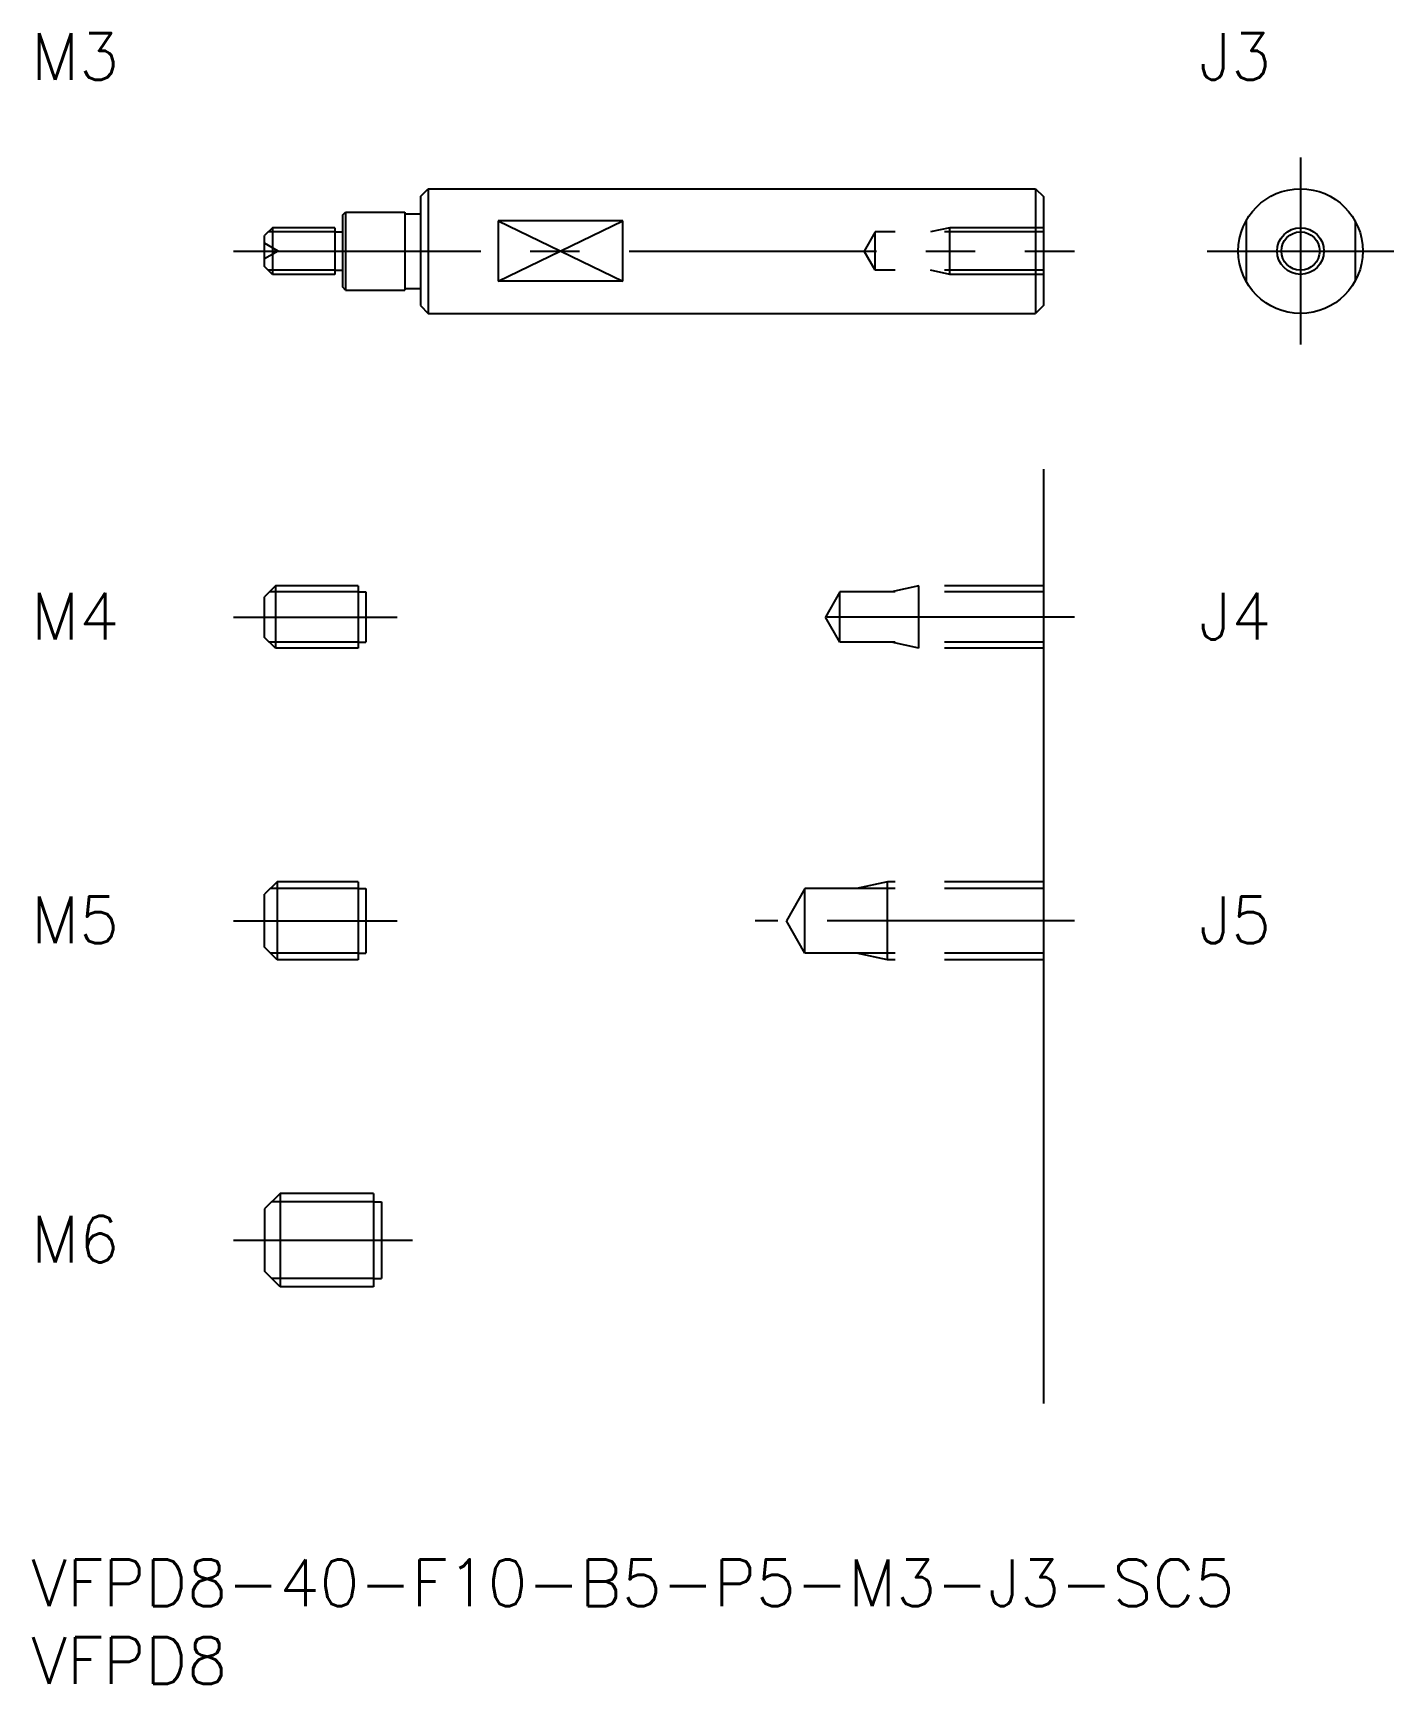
# Model space of a CAD drawing. Extents: x 0 to 88, y -8 to 98.
import ezdxf

# ---------------------------------------------------------------- set-up
doc = ezdxf.new("R2010")
doc.units = 0
doc.header["$LTSCALE"] = 0.5
doc.linetypes.add('CENTER', pattern=[50.8, 31.75, -6.35, 6.35, -6.35])
doc.linetypes.add('DASHED', pattern=[19.05, 12.7, -6.35])
for name, color, linetype in [('MSM_CENTER', 1, 'CENTER'), ('MSM_CONTINUOUS', 7, 'CONTINUOUS'), ('MSM_DASHED', 4, 'DASHED'), ('MSM_NARROW', 5, 'CONTINUOUS'), ('MSM_PART_NUMBER', 7, 'CONTINUOUS')]:
    doc.layers.add(name, color=color, linetype=linetype)
doc.styles.get("Standard").update_dxf_attribs({"font": 'txt.shx', "height": 1, "bigfont": 'bigfont.shx'})

# ---------------------------------------------------------------- blocks, each defined once
blk = doc.blocks.new('*U10')
at = {"layer": 'MSM_PART_NUMBER'}
blk.add_text('VFPD8-40-F10-B5-P5-M3-J3-SC5', height=3, dxfattribs=at).set_placement((0, -3))
blk = doc.blocks.new('*U11')
at = {"layer": 'MSM_PART_NUMBER'}
blk.add_text('VFPD8', height=3, dxfattribs=at).set_placement((0, -8))
blk = doc.blocks.new('*U12')
at = {"layer": 'MSM_PART_NUMBER'}
blk.add_text('M4', height=3, dxfattribs=at).set_placement((0, 59.06))
blk = doc.blocks.new('*U13')
at = {"layer": 'MSM_PART_NUMBER'}
blk.add_text('M6', height=3, dxfattribs=at).set_placement((0, 19.06))
blk = doc.blocks.new('*U14')
at = {"layer": 'MSM_PART_NUMBER'}
blk.add_text('M5', height=3, dxfattribs=at).set_placement((0, 39.56))
blk = doc.blocks.new('*U15')
at = {"layer": 'MSM_PART_NUMBER'}
blk.add_text('M3', height=3, dxfattribs=at).set_placement((0, 95))
blk = doc.blocks.new('*U16')
at = {"layer": 'MSM_PART_NUMBER'}
blk.add_text('J3', height=3, dxfattribs=at).set_placement((75, 95))
blk = doc.blocks.new('*U17')
at = {"layer": 'MSM_PART_NUMBER'}
blk.add_text('J5', height=3, dxfattribs=at).set_placement((75, 39.56))
blk = doc.blocks.new('*U18')
at = {"layer": 'MSM_PART_NUMBER'}
blk.add_text('J4', height=3, dxfattribs=at).set_placement((75, 59.06))

msp = doc.modelspace()

# ---------------------------------------------------------------- linework, layer by layer
at = {"layer": 'MSM_CENTER'}
for p, q in [((81.51, 90), (81.51, 78)), ((13, 84), (67, 84)), ((75.51, 84), (87.51, 84)), ((13, 60.5), (23.5, 60.5)), ((67, 60.5), (49, 60.5)), ((13, 41), (23.5, 41)), ((67, 41), (46.5, 41)), ((13, 20.5), (24.5, 20.5))]:
    msp.add_line(p, q, dxfattribs=at)
at = {"layer": 'MSM_CONTINUOUS'}
for p, q in [((25, 87.5), (25.5, 88)), ((25.5, 88), (64.5, 88)), ((25.5, 88), (25.5, 80)), ((64.5, 88), (64.5, 80)), ((64.5, 88), (65, 87.5)), ((25, 87.5), (25, 80.5)), ((65, 87.5), (65, 80.5)), ((20, 86.3), (20.2, 86.5)), ((20, 86.3), (20, 81.7)), ((20.2, 86.5), (20.2, 81.5)), ((20.2, 86.5), (24, 86.5)), ((24, 86.5), (24, 81.5)), ((24, 86.4), (25, 86.4)), ((30, 85.94), (30, 82.06)), ((38, 85.94), (30, 85.94)), ((38, 82.06), (38, 85.94)), ((15.5, 85.5), (15, 85)), ((15, 83), (15, 85)), ((19.5, 85.5), (15.5, 85.5)), ((15.5, 85.5), (15.5, 82.5)), ((19.5, 85.5), (19.5, 82.5)), ((19.5, 85.23), (20, 85.23)), ((15.5, 82.5), (15, 83)), ((19.5, 82.77), (20, 82.77)), ((19.5, 82.5), (15.5, 82.5)), ((20.2, 81.5), (20, 81.7)), ((38, 82.06), (30, 82.06)), ((20.2, 81.5), (24, 81.5)), ((24, 81.6), (25, 81.6)), ((25, 80.5), (25.5, 80)), ((25.5, 80), (64.5, 80)), ((65, 80.5), (64.5, 80)), ((65, 70), (65, 10)), ((15.7, 62.5), (15, 61.8)), ((15, 59.2), (15, 61.8)), ((21, 62.5), (15.7, 62.5)), ((15.7, 62.5), (15.7, 58.5)), ((21, 62.5), (21, 58.5)), ((21, 62.12), (21.5, 62.12)), ((21.5, 62.12), (21.5, 58.88)), ((15.7, 58.5), (15, 59.2)), ((21, 58.5), (15.7, 58.5)), ((21, 58.88), (21.5, 58.88)), ((15.8, 43.5), (15, 42.7)), ((21, 43.5), (15.8, 43.5)), ((15.8, 43.5), (15.8, 38.5)), ((21, 43.5), (21, 38.5)), ((15, 39.3), (15, 42.7)), ((21, 43.07), (21.5, 43.07)), ((21.5, 43.07), (21.5, 38.93)), ((15.8, 38.5), (15, 39.3)), ((21, 38.5), (15.8, 38.5)), ((21, 38.93), (21.5, 38.93)), ((16, 23.5), (15, 22.5)), ((22, 23.5), (16, 23.5)), ((16, 23.5), (16, 17.5)), ((22, 23.5), (22, 17.5)), ((15, 22.5), (15, 18.5)), ((22, 22.96), (22.5, 22.96)), ((22.5, 22.96), (22.5, 18.04)), ((16, 17.5), (15, 18.5)), ((22, 18.04), (22.5, 18.04)), ((22, 17.5), (16, 17.5))]:
    msp.add_line(p, q, dxfattribs=at)
for radius in [4, 1.23]:
    msp.add_circle((81.51, 84), radius, dxfattribs=at)
at = {"layer": 'MSM_DASHED'}
for p, q in [((78.01, 85.94), (78.01, 82.06)), ((85.01, 85.94), (85.01, 82.06)), ((54.21, 85.23), (53.5, 84)), ((65, 85.23), (54.21, 85.23)), ((54.21, 82.77), (54.21, 85.23)), ((59, 85.5), (57.75, 85.23)), ((65, 85.5), (59, 85.5)), ((59, 82.5), (59, 85.5)), ((15.87, 84), (15, 84.5)), ((15.87, 84), (15, 83.5)), ((54.21, 82.77), (53.5, 84)), ((65, 82.77), (54.21, 82.77)), ((59, 82.5), (57.75, 82.77)), ((65, 82.5), (59, 82.5)), ((51.94, 62.12), (51, 60.5)), ((65, 62.12), (51.94, 62.12)), ((51.94, 58.88), (51.94, 62.12)), ((57, 62.5), (55.25, 62.12)), ((65, 62.5), (57, 62.5)), ((57, 58.5), (57, 62.5)), ((51.94, 58.88), (51, 60.5)), ((65, 58.88), (51.94, 58.88)), ((57, 58.5), (55.25, 58.88)), ((65, 58.5), (57, 58.5)), ((55, 43.5), (53, 43.07)), ((65, 43.5), (55, 43.5)), ((55, 38.5), (55, 43.5)), ((49.69, 43.07), (48.5, 41)), ((65, 43.07), (49.69, 43.07)), ((49.69, 38.93), (49.69, 43.07)), ((49.69, 38.93), (48.5, 41)), ((65, 38.93), (49.69, 38.93)), ((55, 38.5), (53, 38.93)), ((65, 38.5), (55, 38.5))]:
    msp.add_line(p, q, dxfattribs=at)
at = {"layer": 'MSM_NARROW'}
for p, q in [((30, 82.06), (38, 85.94)), ((30, 85.94), (38, 82.06)), ((19.5, 85.23), (15.23, 85.23)), ((19.5, 82.77), (15.23, 82.77)), ((21, 62.12), (15.32, 62.12)), ((21, 58.88), (15.32, 58.88)), ((21, 43.07), (15.37, 43.07)), ((21, 38.93), (15.37, 38.93)), ((22, 22.96), (15.46, 22.96)), ((22, 18.04), (15.46, 18.04))]:
    msp.add_line(p, q, dxfattribs=at)
msp.add_circle((81.51, 84), 1.5, dxfattribs=at)

# ---------------------------------------------------------------- block references
at = {"layer": 'MSM_CONTINUOUS'}
for name in ['*U15', '*U16', '*U12', '*U18', '*U14', '*U17', '*U13', '*U10', '*U11']:
    msp.add_blockref(name, (0, 0), dxfattribs=at)

doc.saveas('drawing.dxf')
